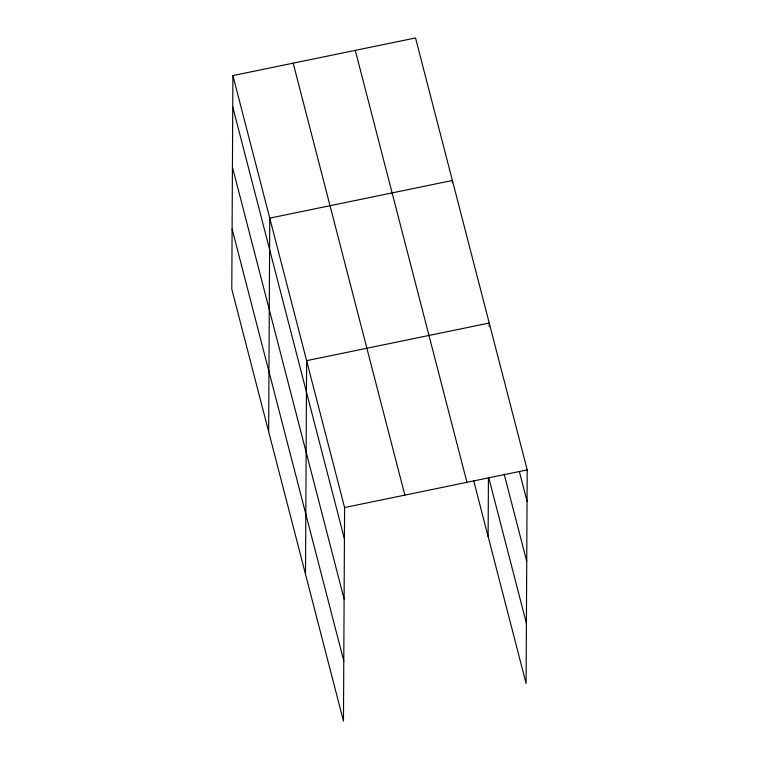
<?xml version="1.0" encoding="UTF-8"?>
<svg xmlns="http://www.w3.org/2000/svg" width="759" height="759" viewBox="0 0 759 759"><rect width="100%" height="100%" fill="white"/><g stroke="black" fill="none" stroke-linecap="round" stroke-linejoin="round"><path stroke-width="1.14" d="M232.909 75.587L231.789 289.103L343.466 721.05L344.586 507.534L232.909 75.587L415.534 37.95L527.211 469.897L526.091 683.413L473.673 480.675M268.648 431.643L269.758 218.127L452.383 180.49L452.373 182.815M305.498 574.183L306.617 360.667L489.242 323.04L489.223 326.522M488.122 536.556L488.426 477.62M344.586 507.534L527.211 469.897M519.336 471.434L527.05 501.263M504.185 474.176L526.727 561.375M488.73 477.591L526.404 623.3M355.269 50.369L466.946 482.316M293.173 63.168L404.851 495.115M232.747 106.953L344.425 538.899M232.425 167.065L344.112 599.012M232.102 228.99L343.789 660.937"/></g></svg>
